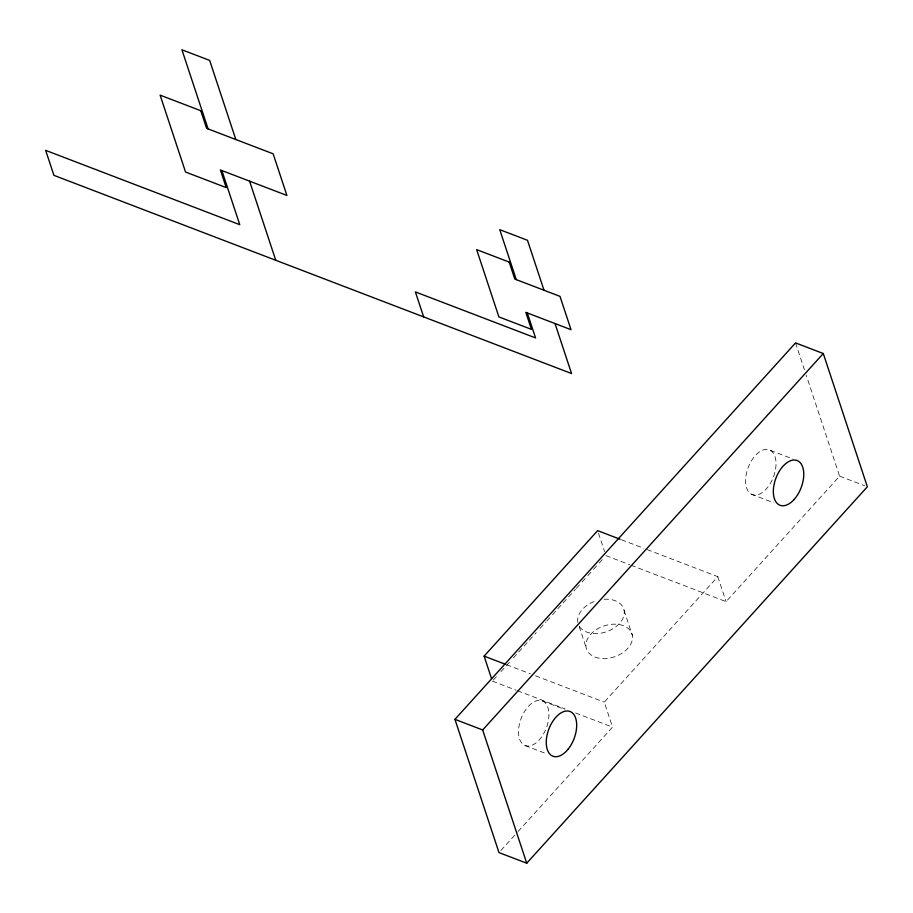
<?xml version="1.0" encoding="UTF-8"?>
<svg xmlns="http://www.w3.org/2000/svg" width="913" height="913" viewBox="0 0 913 913"><rect width="100%" height="100%" fill="white"/><g stroke="black" fill="none" stroke-linecap="round" stroke-linejoin="round"><path stroke-width="0.68" stroke-dasharray="4.57 3.42" d="M493.328 680.059L497.151 675.837M500.963 671.614L509.545 662.13M513.368 657.908L536.262 632.606M540.085 628.384L545.803 622.061M546.761 621.011L551.532 615.739M552.479 614.677L575.384 589.376M576.343 588.314L581.113 583.042M582.06 581.992L586.831 576.719M587.789 575.669L592.56 570.397M593.507 569.335L598.277 564.063M599.236 563.013L604.007 557.74M518.082 831.503L612.543 727.113L604.28 702.131L717.823 576.651L645.194 548.85M500.917 850.482L517.135 832.565M631.009 565.238L726.086 601.633L839.618 476.164L806.236 375.209M839.618 476.164L864.714 485.762M770.355 450.36A23.943 13.478 -69.1 0 1 766.327 488.923A23.943 13.478 -69.1 0 1 745.773 477.533A23.943 13.478 -69.1 0 1 770.355 450.36L792.804 458.954M751.285 494.184L773.733 502.778M621.422 539.743L643.87 548.336M605.912 555.629L629.685 564.725M506.567 664.721L530.327 673.817M535.611 675.837L604.28 702.131M492.381 681.109L516.142 690.205M517.466 690.719L565.01 708.91M575.567 712.962L612.543 727.113M542.356 700.887A23.943 13.478 -69.1 0 1 540.302 738.651A23.943 13.478 -69.1 0 1 518.561 730.149A23.943 13.478 -69.1 0 1 542.356 700.887L564.805 709.481M525.123 745.579L546.259 753.67M795.554 342.911L804.456 369.833M717.823 576.651L726.086 601.633M598.517 533.272L604.611 551.68M624.081 610.341L632.344 635.334A23.943 16.297 -18.3 0 1 600.252 658.353A23.943 16.297 -18.3 0 1 595.093 630.438A23.943 16.297 -18.3 0 1 632.344 635.334M579.15 626.375L586.112 647.42M604.075 599.259A23.943 16.297 -18.3 0 1 619.413 623.511A23.943 16.297 -18.3 0 1 579.413 626.398M577.849 622.426A23.943 16.297 -18.3 0 1 595.596 600.994"/><path stroke-width="1.37" d="M491.502 678.485L484.118 656.127L597.65 530.647L620.098 539.241M454.936 719.341L795.554 342.911L823.286 353.525L867.35 486.777L526.733 863.207L499 852.594L454.936 719.341L482.669 729.966L526.733 863.207M482.669 729.966L823.286 353.525M484.118 656.127L505.243 664.219M544.011 290.243L527.486 240.279L499.753 229.665L516.279 279.629M555.024 323.556L571.549 373.531L53.913 175.342L45.65 150.36L239.765 224.678L221.859 170.548M527.303 312.942L535.566 337.924L415.392 291.92L423.655 316.902M235.828 139.518L209.659 60.406L181.927 49.793L208.096 128.904M249.591 181.162L275.76 260.285M200.78 110.713L160.117 95.146L185.544 172.032L226.207 187.599L220.387 169.978L286.91 195.45L273.135 153.806L206.612 128.345L200.78 110.713M509.18 262.077L476.643 249.614L498.897 316.914L531.434 329.365L525.82 312.372L571.013 329.684L560 296.371L514.806 279.058L509.18 262.077M568.034 749.276A23.943 13.478 -69.1 0 0 570.089 711.501A23.943 13.478 -69.1 0 0 546.294 740.763A23.943 13.478 -69.1 0 0 568.034 749.276M794.059 499.548A23.943 13.478 -69.1 0 0 798.076 460.974A23.943 13.478 -69.1 0 0 773.505 488.147A23.943 13.478 -69.1 0 0 794.059 499.548"/></g></svg>
